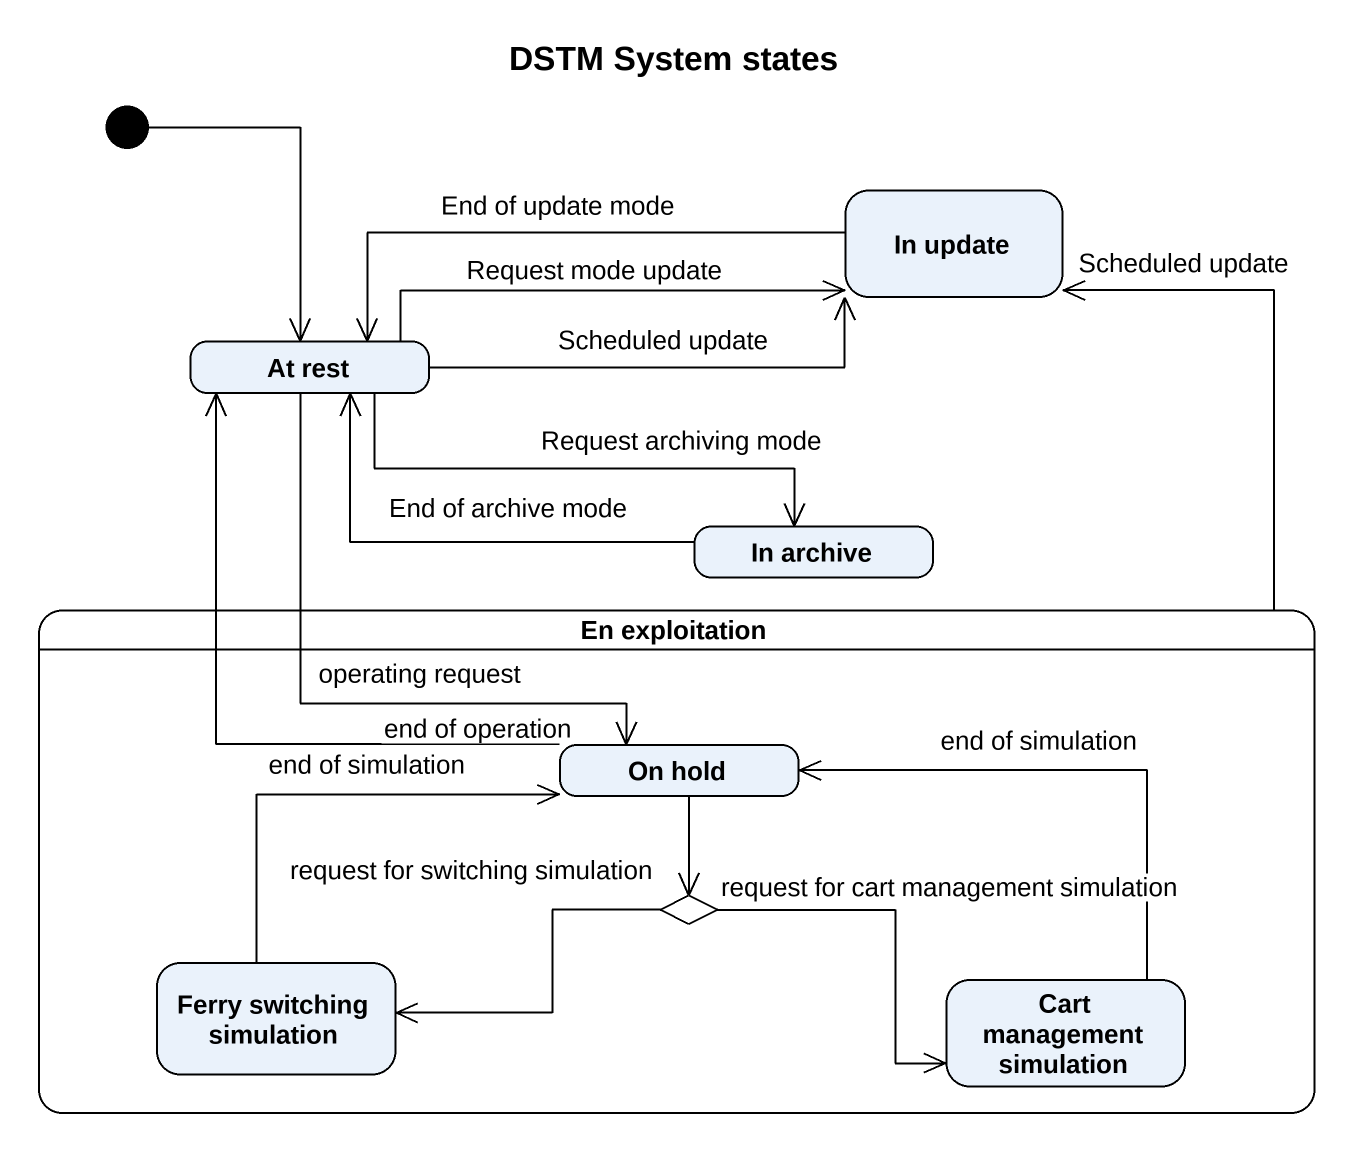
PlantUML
@startuml
title DSTM System states
hide empty description
state "In update" as In_update
state "At rest" as At_rest
state "In archive" as In_archive
state "En exploitation" as En_exploitation {
  state "On hold" as On_hold
  state choice1 <<choice>>
  state "Ferry switching simulation" as Ferry_switching_simulation
  state "Cart management simulation" as Cart_management_simulation
}
[*] --> At_rest
In_update -left-> At_rest : End of update mode
At_rest -right-> In_update : Request mode update
At_rest -right-> In_update : Scheduled update
At_rest -right-> In_archive : Request archiving mode
At_rest --> On_hold : operating request
In_archive -left-> At_rest : End of archive mode
En_exploitation -up-> In_update : Scheduled update
On_hold -up-> At_rest : end of operation
On_hold --> choice1
choice1 -left-> Ferry_switching_simulation : request for switching simulation
choice1 -right-> Cart_management_simulation : request for cart management simulation
Ferry_switching_simulation -up-> On_hold : end of simulation
Cart_management_simulation -up-> On_hold : end of simulation
@enduml
